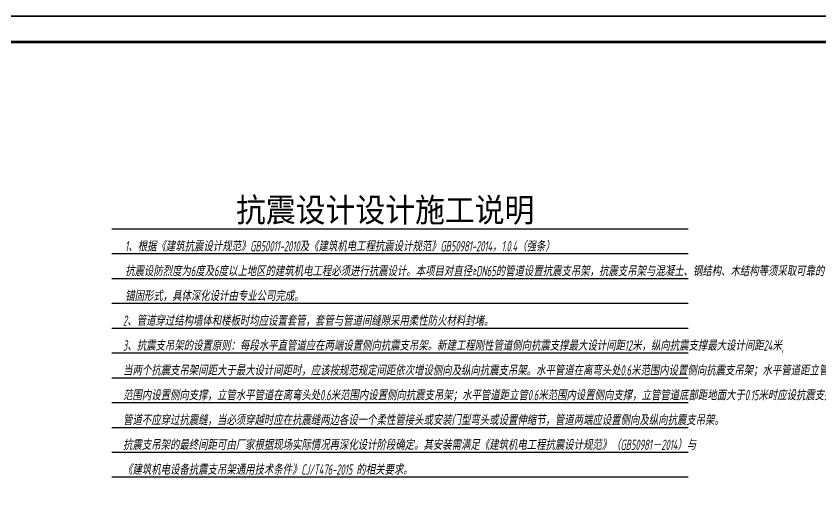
# Model space of a CAD drawing. Extents: x 54907 to 703237, y -798661 to -546661.
# Drawn here: x 352804 to 399530, y -574439 to -546661 of the extents above; entities that cross this region are included whole.
import ezdxf

# ---------------------------------------------------------------- set-up
doc = ezdxf.new("R2010")
doc.units = 0
doc.header["$LTSCALE"] = 1000
doc.header["$MEASUREMENT"] = 0
for name, color, linetype in [('PUB_TITLE', 4, 'Continuous'), ('TWT_SYMB', 3, 'Continuous'), ('TWT_TEXT', 7, 'Continuous')]:
    doc.layers.add(name, color=color, linetype=linetype)
doc.layers.add('yichutu', color=7, linetype='Continuous', true_color=0xffffff, plot=False)
doc.styles.add('_TWT_CIRCLE', font='COMPLEX', dxfattribs={"width": 1.1, "height": 3.5, "bigfont": 'HZTXT'})
doc.styles.add('ATTTXT', font='gbeitc.shx', dxfattribs={"width": 0.7, "bigfont": '0hztxt.shx'})

# ---------------------------------------------------------------- blocks, each defined once
blk = doc.blocks.new('yct-1337-420-200550-63000-150-2010.0')
at = {"layer": 'yichutu', "color": 7, "true_color": 0xffffff}
blk.add_lwpolyline([(0, 0), (0, 63000), (200550, 63000), (200550, 0)], close=True, dxfattribs=at)

msp = doc.modelspace()

# ---------------------------------------------------------------- linework, layer by layer
at = {"color": 0}
for points in [[(358355.4, -559001), (391825.1, -559001)], [(358355.4, -560441), (391825.1, -560441)], [(358355.4, -561881), (391825.1, -561881)], [(358355.4, -563321), (391825.1, -563321)], [(358355.4, -564761), (391825.1, -564761)], [(358355.4, -564761), (391825.1, -564761)], [(358355.4, -566201), (391825.1, -566201)], [(358355.4, -567641), (391825.1, -567641)], [(358355.4, -569081), (391825.1, -569081)], [(358355.4, -570521), (391825.1, -570521)], [(358355.4, -571961), (391825.1, -571961)], [(358355.4, -573401), (391825.1, -573401)]]:
    msp.add_lwpolyline(points, dxfattribs=at)
at = {"layer": 'PUB_TITLE'}
msp.add_line((488915.7, -546661.4), (288365.7, -546661.4), dxfattribs=at)
at = {"layer": 'PUB_TITLE', "const_width": 150}
msp.add_lwpolyline([(292115.7, -608161.4), (487565.7, -608161.4), (487565.7, -548161.4), (292115.7, -548161.4)], close=True, dxfattribs=at)

# ---------------------------------------------------------------- block references
at = {"layer": 'yichutu'}
msp.add_blockref('yct-1337-420-200550-63000-150-2010.0', (288365.7, -609661.4), dxfattribs=at)

# ---------------------------------------------------------------- texts
at = {"layer": 'TWT_SYMB', "color": 7, "style": 'ATTTXT', "width": 0.7}
for s, p in [('1、根据《建筑抗震设计规范》GB50011-2010及《建筑机电工程抗震设计规范》GB50981-2014，1.0.4（强条）', (359131.6, -560310.1)), ('抗震设防烈度为6度及6度以上地区的建筑机电工程必须进行抗震设计。本项目对直径≥DN65的管道设置抗震支吊架，抗震支吊架与混凝土、钢结构、木结构等须采取可靠的', (359131.6, -561750.1)), ('锚固形式，具体深化设计由专业公司完成。', (359131.6, -563190.1)), ('2、管道穿过结构墙体和楼板时均应设置套管，套管与管道间缝隙采用柔性防火材料封堵。', (359008, -564630.1)), ('3、抗震支吊架的设置原则：每段水平直管道应在两端设置侧向抗震支吊架。新建工程刚性管道侧向抗震支撑最大设计间距12米，纵向抗震支撑最大设计间距24米,', (359008, -566070.1)), ('当两个抗震支吊架间距大于最大设计间距时，应该按规范规定间距依次增设侧向及纵向抗震支吊架。水平管道在离弯头处0.6米范围内设置侧向抗震支吊架；水平管道距立管0.6米', (359008, -567510.1)), ('范围内设置侧向支撑，立管水平管道在离弯头处0.6米范围内设置侧向抗震支吊架；水平管道距立管0.6米范围内设置侧向支撑，立管管道底部距地面大于0.15米时应设抗震支撑。', (359008, -568950.1)), ('管道不应穿过抗震缝，当必须穿越时应在抗震缝两边各设一个柔性管接头或安装门型弯头或设置伸缩节，管道两端应设置侧向及纵向抗震支吊架。', (359008, -570390.1)), ('抗震支吊架的最终间距可由厂家根据现场实际情况再深化设计阶段确定。其安装需满足《建筑机电工程抗震设计规范》（GB50981－2014）与', (359008, -571830.1)), ('《建筑机电设备抗震支吊架通用技术条件》CJ/T476-2015 的相关要求。', (359008, -573270.1))]:
    msp.add_text(s, height=598.909, dxfattribs=at).set_placement(p)
at = {"layer": 'TWT_TEXT', "style": '_TWT_CIRCLE', "width": 1.1}
msp.add_text('抗震设计设计施工说明', height=1575, dxfattribs=at).set_placement((365572.5, -558752.9))

doc.saveas('drawing.dxf')
